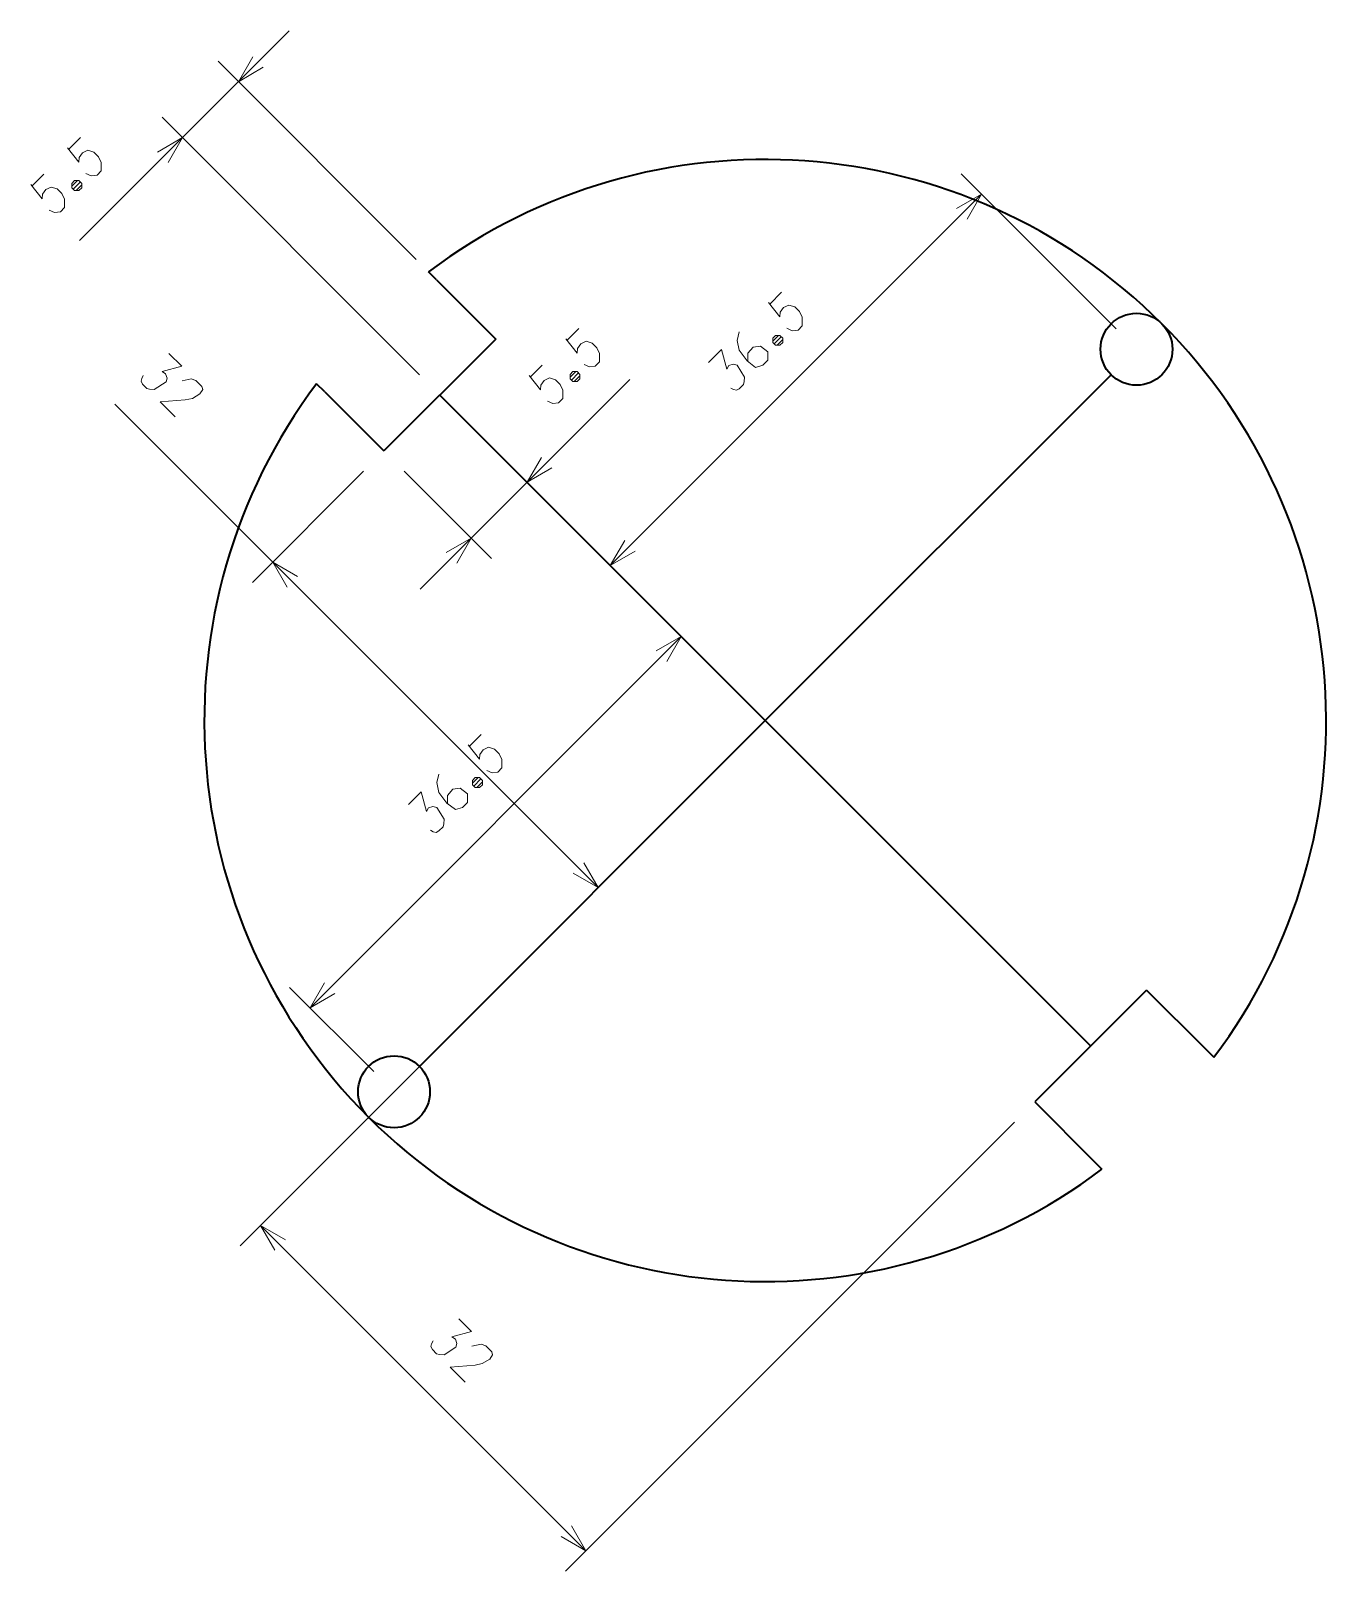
# Model space of a CAD drawing. Extents: x 449 to 539, y 441 to 548.
import ezdxf

# ---------------------------------------------------------------- set-up
doc = ezdxf.new("R2010")
doc.units = 0

msp = doc.modelspace()

# ---------------------------------------------------------------- linework, layer by layer
at = {"color": 5, "lineweight": 13}
for p, q in [((452.330963, 533.371338), (466.904419, 547.944824)), ((475.958374, 524.041626), (458.065613, 541.934387)), ((489.227875, 510.772156), (515.037231, 536.581543)), ((476.014679, 509.136108), (490.588135, 523.709534)), ((454.769897, 521.9953), (488.382568, 488.382599)), ((468.348633, 480.032562), (494.158051, 505.841949)), ((498.585785, 498.585785), (463.493683, 463.493683)), ((517.324097, 472.069275), (486.121094, 440.866241)), ((464.907867, 464.907898), (487.535309, 442.280457))]:
    msp.add_line(p, q, dxfattribs=at)
at = {"color": 5, "lineweight": 13, "ltscale": 0.48718}
msp.add_line((475.734192, 532.043945), (461.954681, 545.823486), dxfattribs=at)
at = {"color": 5, "lineweight": 13, "ltscale": 0.380852}
for p, q in [((524.395203, 527.223633), (513.623047, 537.995728)), ((498.585785, 501.414215), (487.81366, 512.18634))]:
    msp.add_line(p, q, dxfattribs=at)
at = {"color": 7, "lineweight": 35, "ltscale": 0.019831}
for p, q in [((477.148407, 530.629761), (476.587524, 531.190674)), ((469.370239, 522.851563), (468.809357, 523.412476)), ((530.629761, 477.148407), (531.190674, 476.587524)), ((522.851563, 469.370239), (523.412476, 468.809357))]:
    msp.add_line(p, q, dxfattribs=at)
at = {"color": 7, "lineweight": 35, "ltscale": 0.145426}
for p, q in [((477.148407, 530.629761), (481.261658, 526.516479)), ((526.516479, 481.261658), (530.629761, 477.148407))]:
    msp.add_line(p, q, dxfattribs=at)
at = {"color": 7, "lineweight": 35, "ltscale": 0.274999}
for p, q in [((481.261658, 526.516479), (473.48349, 518.738342)), ((526.516479, 481.261658), (518.738342, 473.48349))]:
    msp.add_line(p, q, dxfattribs=at)
at = {"color": 7, "lineweight": 35}
for q in [(524.041626, 524.041626), (477.372589, 522.627441), (475.958374, 475.958374), (522.627441, 477.372589)]:
    msp.add_line((500, 500), q, dxfattribs=at)
at = {"color": 7, "lineweight": 35, "ltscale": 0.145425}
for p, q in [((469.370239, 522.851563), (473.48349, 518.738342)), ((518.738342, 473.48349), (522.851563, 469.370239))]:
    msp.add_line(p, q, dxfattribs=at)
at = {"color": 5, "lineweight": 13, "ltscale": 0.273237}
msp.add_line((472.069275, 517.324097), (464.340942, 509.595795), dxfattribs=at)
at = {"color": 5, "lineweight": 13, "ltscale": 0.21449}
msp.add_line((474.897705, 517.324097), (480.964417, 511.257416), dxfattribs=at)
at = {"color": 5, "lineweight": 13, "ltscale": 0.206544}
msp.add_line((498.585785, 501.414215), (492.743835, 507.256165), dxfattribs=at)
at = {"color": 5, "lineweight": 13, "ltscale": 0.410737}
msp.add_line((498.585785, 498.585785), (486.968384, 486.968384), dxfattribs=at)
at = {"color": 5, "lineweight": 13, "ltscale": 0.206545}
msp.add_line((472.776398, 475.604828), (466.934418, 481.446777), dxfattribs=at)
at = {"color": 5, "lineweight": 13}
for points in [[(464.368896, 546.141296), (463.368896, 544.409302), (465.100952, 545.409302)], [(452.772888, 538.02771), (453.144104, 537.854492), (453.5401, 537.903931), (453.837067, 538.200928), (453.837067, 538.794922), (453.639099, 539.190918), (453.317352, 539.512634), (452.896637, 539.636353), (452.525391, 539.463135), (452.302643, 539.141418), (452.277893, 538.819641), (451.485931, 539.809631)], [(451.58493, 539.710632), (452.401642, 540.527344)], [(458.479828, 538.788147), (459.479797, 540.520203), (457.747772, 539.520203)], [(449.035797, 537.161499), (449.852509, 537.97821)], [(450.223755, 535.478577), (450.594971, 535.305359), (450.990967, 535.354797), (451.287933, 535.651794), (451.287933, 536.245789), (451.089966, 536.641785), (450.768219, 536.963501), (450.347504, 537.087219), (449.976257, 536.914001), (449.75351, 536.592285), (449.72876, 536.270508), (448.936798, 537.260498)], [(451.782928, 537.136719), (452.178894, 537.532715)], [(452.376892, 537.433716), (451.881927, 536.938782)], [(452.079895, 536.839783), (452.475891, 537.235718)], [(514.037231, 534.849487), (515.037231, 536.581543), (513.305176, 535.581543)], [(501.510284, 527.268982), (501.8815, 527.095764), (502.277496, 527.145203), (502.574463, 527.4422), (502.574463, 528.036194), (502.376495, 528.43219), (502.054749, 528.753906), (501.634033, 528.877625), (501.262787, 528.704407), (501.040039, 528.38269), (501.015289, 528.060913), (500.223328, 529.050903)], [(500.322327, 528.951904), (501.139038, 529.768616)], [(486.22879, 526.435547), (487.045502, 527.252258)], [(498.193939, 527.021484), (498.045441, 526.427551), (498.193939, 525.734558), (498.738403, 524.992126), (499.332367, 524.546631), (499.827332, 524.695129), (500.173828, 525.041626), (500.173828, 525.635559), (499.678864, 526.031555), (499.159119, 525.957336), (498.787903, 525.53656), (498.787903, 524.992126)], [(487.416748, 524.752625), (487.787964, 524.579407), (488.18396, 524.628845), (488.480927, 524.925842), (488.480927, 525.519836), (488.282959, 525.915833), (487.961212, 526.237549), (487.540497, 526.361267), (487.16925, 526.188049), (486.946503, 525.866333), (486.921753, 525.544556), (486.129791, 526.534546)], [(497.599976, 523.111145), (497.797943, 523.012207), (497.995941, 522.962708), (498.193939, 523.061707), (498.490906, 523.358643), (498.540405, 523.556641), (498.565155, 523.878357), (498.045441, 524.695068), (497.773193, 524.769348), (497.476227, 524.670349), (497.327728, 524.422852), (496.956482, 525.784058), (496.065552, 524.893066)], [(500.520325, 526.377991), (500.91629, 526.773987)], [(501.114288, 526.674988), (500.619324, 526.180054)], [(500.817291, 526.081055), (501.213287, 526.47699)], [(456.753326, 523.978699), (456.654327, 523.780701), (456.604828, 523.582703), (456.703827, 523.384705), (457.000824, 523.087708), (457.198792, 523.038208), (457.520538, 523.013489), (458.33725, 523.533203), (458.411499, 523.80542), (458.3125, 524.102417), (458.065002, 524.250916), (459.426178, 524.622131), (458.535248, 525.513123)], [(483.679657, 523.886414), (484.496368, 524.703125)], [(458.980713, 521.107849), (457.941254, 522.147278), (459.673676, 522.295776), (460.16864, 522.394775), (460.688385, 522.716492), (460.886353, 523.013489), (460.836884, 523.211487), (460.416138, 523.632202), (460.094421, 523.75592), (459.450928, 523.607422)], [(484.867615, 522.203491), (485.238831, 522.030273), (485.634827, 522.079712), (485.931793, 522.376709), (485.931793, 522.970703), (485.733826, 523.366699), (485.412079, 523.688416), (484.991364, 523.812134), (484.620117, 523.638916), (484.397369, 523.3172), (484.37262, 522.995422), (483.580658, 523.985413)], [(486.426788, 523.861633), (486.822754, 524.257629)], [(487.020752, 524.15863), (486.525787, 523.663696)], [(486.723755, 523.564697), (487.119751, 523.960632)], [(484.43927, 518.292786), (483.43927, 516.56073), (485.171326, 517.56073)], [(478.550201, 510.939575), (479.550201, 512.671631), (477.818146, 511.671631)], [(490.227844, 512.504211), (489.227875, 510.772156), (490.9599, 511.772125)], [(467.487213, 510.01001), (465.755157, 511.01001), (466.755157, 509.277954)], [(493.158051, 504.109924), (494.158051, 505.841949), (492.425995, 504.84198)], [(479.443115, 498.212311), (480.259827, 499.028992)], [(480.631073, 496.529388), (481.002289, 496.35614), (481.398285, 496.40564), (481.695251, 496.702637), (481.695251, 497.2966), (481.497284, 497.692566), (481.175537, 498.014313), (480.754822, 498.138062), (480.383575, 497.964813), (480.160828, 497.643066), (480.136078, 497.32135), (479.344116, 498.311279)], [(477.314728, 496.281891), (477.166229, 495.687897), (477.314728, 494.994934), (477.859192, 494.252472), (478.453156, 493.807007), (478.94812, 493.955505), (479.294617, 494.301971), (479.294617, 494.895935), (478.799652, 495.291931), (478.279907, 495.217682), (477.908691, 494.796967), (477.908691, 494.252472)], [(479.641113, 495.638428), (480.037079, 496.034393)], [(480.235077, 495.935394), (479.740112, 495.44043)], [(476.720764, 492.371582), (476.918732, 492.272583), (477.11673, 492.223083), (477.314728, 492.322083), (477.611694, 492.61908), (477.661194, 492.817047), (477.685944, 493.138794), (477.166229, 493.955505), (476.893982, 494.029755), (476.597015, 493.930756), (476.448517, 493.683258), (476.077271, 495.044434), (475.18634, 494.153503)], [(479.93808, 495.341431), (480.334076, 495.737427)], [(486.650543, 489.382568), (488.382568, 488.382599), (487.382599, 490.114624)], [(469.348633, 481.764618), (468.348633, 480.032562), (470.080688, 481.032562)], [(466.639923, 463.907898), (464.907867, 464.907898), (465.907867, 463.175842)], [(476.905701, 456.876923), (476.806702, 456.678955), (476.757202, 456.480957), (476.856201, 456.282959), (477.153198, 455.985992), (477.351166, 455.936493), (477.672913, 455.911743), (478.489624, 456.431458), (478.563873, 456.703705), (478.464874, 457.000671), (478.217377, 457.14917), (479.578552, 457.520416), (478.687622, 458.411346)], [(479.133087, 454.006073), (478.093628, 455.045532), (479.82605, 455.194031), (480.321014, 455.29303), (480.840759, 455.614746), (481.038727, 455.911743), (480.989258, 456.109711), (480.568512, 456.530457), (480.246796, 456.654205), (479.603302, 456.505707)], [(485.803253, 443.280457), (487.535309, 442.280457), (486.535309, 444.012512)]]:
    msp.add_lwpolyline(points, dxfattribs=at)
for points in [[(452.277893, 536.839783), (452.475891, 537.03772), (452.475891, 537.334717), (452.277893, 537.532715), (451.980927, 537.532715), (451.782928, 537.334717), (451.782928, 537.03772), (451.980927, 536.839783)], [(501.015289, 526.081055), (501.213287, 526.278992), (501.213287, 526.575989), (501.015289, 526.773987), (500.718323, 526.773987), (500.520325, 526.575989), (500.520325, 526.278992), (500.718323, 526.081055)], [(486.921753, 523.564697), (487.119751, 523.762634), (487.119751, 524.059631), (486.921753, 524.257629), (486.624786, 524.257629), (486.426788, 524.059631), (486.426788, 523.762634), (486.624786, 523.564697)], [(480.136078, 495.341431), (480.334076, 495.539429), (480.334076, 495.836426), (480.136078, 496.034393), (479.839111, 496.034393), (479.641113, 495.836426), (479.641113, 495.539429), (479.839111, 495.341431)]]:
    msp.add_lwpolyline(points, close=True, dxfattribs=at)
at = {"color": 7, "lineweight": 35}
for centre in [(525.809387, 525.809387), (474.190613, 474.190613)]:
    msp.add_circle(centre, 2.5, dxfattribs=at)
for start, end in [(323.107208, 126.892798), (143.107203, 306.892803)]:
    msp.add_arc((500, 500), 39, start, end, dxfattribs=at)

doc.saveas('drawing.dxf')
